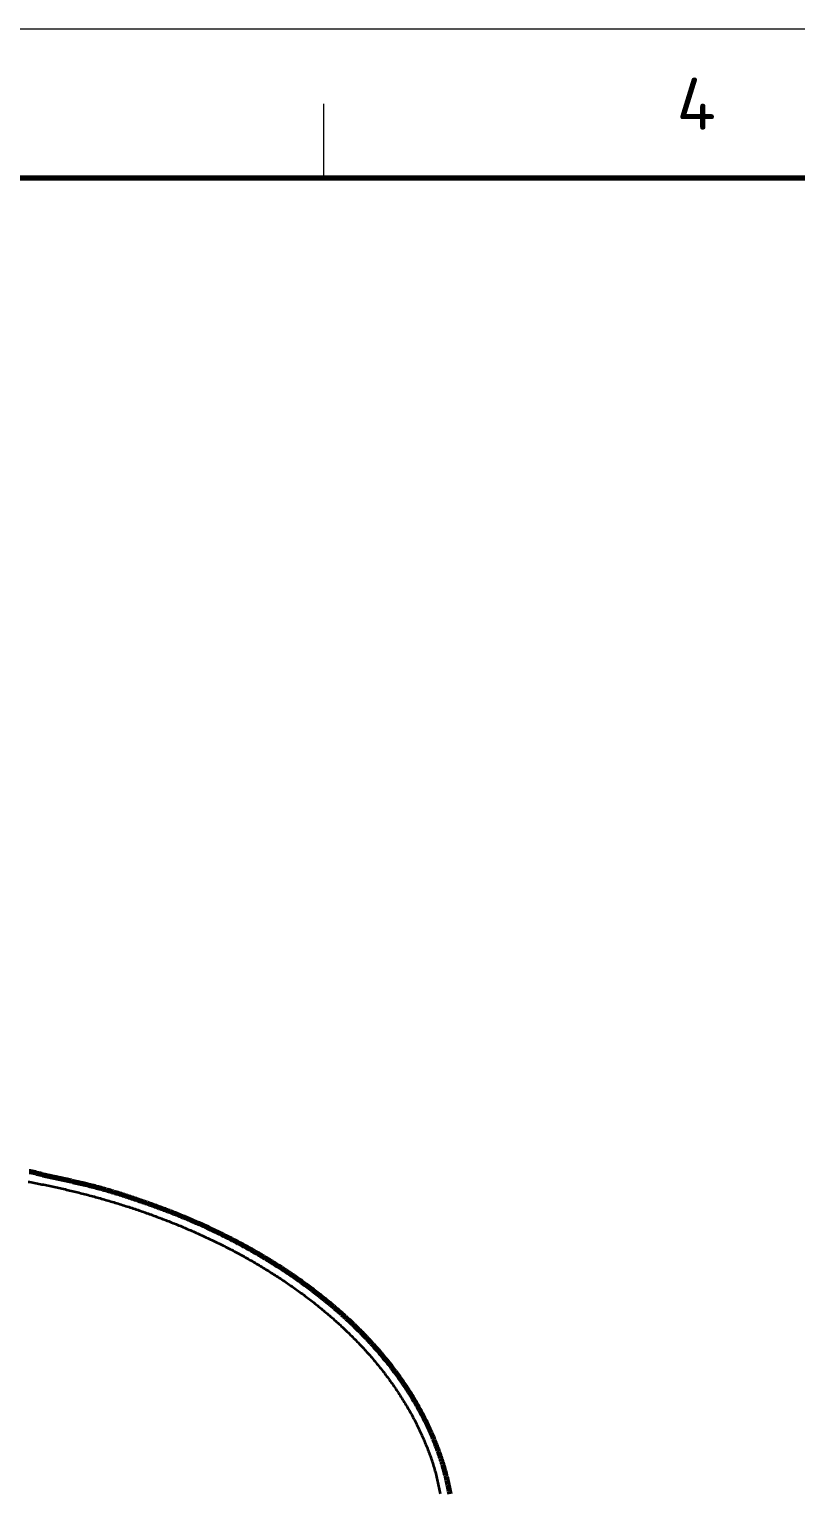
# Model space of a CAD drawing. Header units: millimetres. Extents: x 0 to 594, y 0 to 420.
# Drawn here: x 127.2 to 178.7, y 321.7 to 420 of the extents above; entities that cross this region are included whole.
import ezdxf
from ezdxf.enums import TextEntityAlignment as Align

# ---------------------------------------------------------------- set-up
doc = ezdxf.new("R2010")
doc.units = ezdxf.units.MM
doc.linetypes.add('IRAM-E-TRAZOS', pattern=[5, 4, -1])
for name, color, linetype, lineweight in [('01-VISIBLE', 7, 'CONTINUOUS', 70), ('02-OCULTA', 4, 'IRAM-E-TRAZOS', 35), ('06-TEXTO', 7, 'CONTINUOUS', 25), ('07-RECUADRO', 7, 'CONTINUOUS', 70), ('08-FINA', 5, 'CONTINUOUS', 18)]:
    doc.layers.add(name, color=color, linetype=linetype, lineweight=lineweight)
doc.styles.add('ISO3098', font='isocpeur.ttf')

msp = doc.modelspace()

# ---------------------------------------------------------------- linework, layer by layer
at = {"layer": '01-VISIBLE'}
msp.add_lwpolyline([(155.479, 321.593), (155.459, 321.699), (155.439, 321.805), (155.418, 321.912), (155.397, 322.017), (155.374, 322.123), (155.351, 322.229), (155.328, 322.335), (155.304, 322.44), (155.279, 322.545), (155.254, 322.65), (155.227, 322.755), (155.201, 322.86), (155.173, 322.964), (155.145, 323.069), (155.117, 323.173), (155.087, 323.277), (155.058, 323.381), (155.027, 323.485), (154.996, 323.588), (154.964, 323.692), (154.932, 323.795), (154.899, 323.898), (154.865, 324.001), (154.831, 324.103), (154.796, 324.205), (154.761, 324.308), (154.724, 324.41), (154.688, 324.511), (154.651, 324.613), (154.613, 324.714), (154.574, 324.815), (154.535, 324.916), (154.496, 325.017), (154.456, 325.117), (154.415, 325.217), (154.374, 325.317), (154.332, 325.417), (154.29, 325.516), (154.247, 325.615), (154.203, 325.714), (154.159, 325.813), (154.115, 325.912), (154.07, 326.01), (154.024, 326.108), (153.978, 326.206), (153.931, 326.303), (153.884, 326.4), (153.836, 326.497), (153.788, 326.594), (153.739, 326.691), (153.689, 326.787), (153.64, 326.883), (153.589, 326.978), (153.538, 327.074), (153.487, 327.169), (153.435, 327.264), (153.383, 327.358), (153.33, 327.453), (153.277, 327.547), (153.223, 327.64), (153.168, 327.734), (153.114, 327.827), (153.058, 327.92), (153.003, 328.013), (152.947, 328.105), (152.89, 328.197), (152.833, 328.289), (152.775, 328.381), (152.717, 328.472), (152.659, 328.563), (152.6, 328.653), (152.541, 328.744), (152.481, 328.834), (152.421, 328.924), (152.36, 329.013), (152.299, 329.102), (152.237, 329.191), (152.176, 329.28), (152.113, 329.368), (152.05, 329.456), (151.987, 329.544), (151.924, 329.632), (151.86, 329.719), (151.795, 329.806), (151.731, 329.892), (151.666, 329.978), (151.6, 330.064), (151.534, 330.15), (151.468, 330.236), (151.401, 330.321), (151.334, 330.405), (151.267, 330.49), (151.199, 330.574), (151.13, 330.658), (151.062, 330.742), (150.993, 330.825), (150.924, 330.908), (150.854, 330.991), (150.784, 331.073), (150.714, 331.155), (150.643, 331.237), (150.572, 331.318), (150.501, 331.4), (150.429, 331.48), (150.357, 331.561), (150.284, 331.641), (150.212, 331.721), (150.139, 331.801), (150.065, 331.881), (149.992, 331.96), (149.918, 332.038), (149.843, 332.117), (149.769, 332.195), (149.694, 332.273), (149.618, 332.351), (149.543, 332.428), (149.467, 332.505), (149.391, 332.582), (149.314, 332.658), (149.238, 332.734), (149.16, 332.81), (149.083, 332.886), (149.005, 332.961), (148.927, 333.036), (148.849, 333.11), (148.771, 333.185), (148.692, 333.259), (148.613, 333.332), (148.534, 333.406), (148.454, 333.479), (148.374, 333.552), (148.294, 333.624), (148.214, 333.697), (148.133, 333.769), (148.052, 333.84), (147.971, 333.912), (147.889, 333.983), (147.808, 334.054), (147.726, 334.124), (147.643, 334.194), (147.561, 334.264), (147.478, 334.334), (147.395, 334.403), (147.312, 334.472), (147.229, 334.541), (147.145, 334.61), (147.061, 334.678), (146.977, 334.746), (146.893, 334.813), (146.808, 334.881), (146.723, 334.948), (146.638, 335.015), (146.553, 335.081), (146.468, 335.147), (146.382, 335.213), (146.296, 335.279), (146.21, 335.344), (146.123, 335.409), (146.037, 335.474), (145.95, 335.539), (145.863, 335.603), (145.776, 335.667), (145.689, 335.73), (145.601, 335.794), (145.513, 335.857), (145.425, 335.92), (145.337, 335.982), (145.249, 336.044), (145.16, 336.106), (145.071, 336.168), (144.982, 336.23), (144.893, 336.291), (144.804, 336.352), (144.714, 336.412), (144.625, 336.473), (144.535, 336.533), (144.445, 336.592), (144.354, 336.652), (144.264, 336.711), (144.173, 336.77), (144.083, 336.829), (143.992, 336.887), (143.9, 336.945), (143.809, 337.003), (143.718, 337.061), (143.626, 337.118), (143.534, 337.175), (143.442, 337.232), (143.35, 337.289), (143.258, 337.345), (143.165, 337.401), (143.073, 337.457), (142.98, 337.512), (142.887, 337.568), (142.794, 337.623), (142.701, 337.677), (142.607, 337.732), (142.514, 337.786), (142.42, 337.84), (142.326, 337.893), (142.232, 337.947), (142.138, 338), (142.043, 338.053), (141.949, 338.105), (141.854, 338.158), (141.76, 338.21), (141.665, 338.261), (141.57, 338.313), (141.475, 338.364), (141.379, 338.415), (141.284, 338.466), (141.188, 338.517), (141.093, 338.567), (140.997, 338.617), (140.901, 338.667), (140.805, 338.716), (140.708, 338.766), (140.612, 338.815), (140.516, 338.864), (140.419, 338.912), (140.322, 338.96), (140.225, 339.008), (140.129, 339.056), (140.031, 339.104), (139.934, 339.151), (139.837, 339.198), (139.74, 339.245), (139.642, 339.292), (139.544, 339.338), (139.447, 339.384), (139.349, 339.43), (139.251, 339.476), (139.153, 339.521), (139.054, 339.567), (138.956, 339.611), (138.858, 339.656), (138.759, 339.701), (138.66, 339.745), (138.562, 339.789), (138.463, 339.832), (138.364, 339.876), (138.264, 339.919), (138.165, 339.962), (138.066, 340.005), (137.966, 340.047), (137.867, 340.089), (137.767, 340.131), (137.667, 340.173), (137.568, 340.214), (137.468, 340.255), (137.367, 340.296), (137.267, 340.337), (137.167, 340.377), (137.067, 340.417), (136.966, 340.457), (136.865, 340.496), (136.765, 340.536), (136.664, 340.575), (136.563, 340.614), (136.462, 340.652), (136.361, 340.691), (136.26, 340.729), (136.159, 340.767), (136.057, 340.805), (135.956, 340.842), (135.854, 340.879), (135.753, 340.916), (135.651, 340.953), (135.55, 340.99), (135.448, 341.027), (135.346, 341.063), (135.244, 341.099), (135.142, 341.135), (135.04, 341.171), (134.938, 341.206), (134.836, 341.242), (134.734, 341.277), (134.631, 341.312), (134.529, 341.347), (134.427, 341.382), (134.324, 341.416), (134.222, 341.451), (134.119, 341.485), (134.017, 341.519), (133.914, 341.553), (133.811, 341.587), (133.709, 341.621), (133.606, 341.654), (133.503, 341.687), (133.4, 341.72), (133.297, 341.752), (133.194, 341.785), (133.09, 341.817), (132.987, 341.849), (132.883, 341.88), (132.78, 341.911), (132.676, 341.942), (132.573, 341.972), (132.469, 342.003), (132.365, 342.032), (132.261, 342.062), (132.157, 342.091), (132.053, 342.12), (131.948, 342.148), (131.844, 342.177), (131.739, 342.204), (131.635, 342.232), (131.53, 342.259), (131.425, 342.286), (131.321, 342.312), (131.216, 342.339), (131.111, 342.365), (131.006, 342.39), (130.901, 342.416), (130.795, 342.441), (130.69, 342.466), (130.585, 342.49), (130.48, 342.515), (130.374, 342.539), (130.269, 342.563), (130.164, 342.587), (130.058, 342.611), (129.953, 342.635), (129.847, 342.658), (129.742, 342.682), (129.636, 342.705), (129.531, 342.729), (129.425, 342.752), (129.319, 342.775), (129.214, 342.799), (129.108, 342.822), (129.003, 342.845), (128.897, 342.868), (128.791, 342.892), (128.686, 342.915), (128.58, 342.939), (128.475, 342.962), (128.369, 342.986), (128.264, 343.01), (128.159, 343.035), (128.054, 343.06), (127.949, 343.086), (127.844, 343.114), (127.74, 343.144), (127.636, 343.172), (127.531, 343.198), (127.425, 343.22), (127.319, 343.241), (127.213, 343.26)], dxfattribs=at)
at = {"layer": '02-OCULTA'}
msp.add_lwpolyline([(127.149, 342.588), (127.252, 342.569), (127.356, 342.55), (127.46, 342.53), (127.564, 342.51), (127.668, 342.491), (127.771, 342.47), (127.875, 342.45), (127.979, 342.43), (128.082, 342.409), (128.186, 342.388), (128.289, 342.367), (128.393, 342.346), (128.496, 342.324), (128.599, 342.302), (128.703, 342.28), (128.806, 342.258), (128.909, 342.236), (129.012, 342.213), (129.116, 342.191), (129.219, 342.168), (129.322, 342.145), (129.425, 342.121), (129.528, 342.098), (129.631, 342.074), (129.734, 342.05), (129.836, 342.026), (129.939, 342.001), (130.042, 341.977), (130.145, 341.952), (130.247, 341.927), (130.35, 341.902), (130.452, 341.877), (130.555, 341.851), (130.657, 341.825), (130.76, 341.799), (130.862, 341.773), (130.964, 341.747), (131.066, 341.72), (131.169, 341.693), (131.271, 341.666), (131.373, 341.639), (131.475, 341.611), (131.577, 341.584), (131.679, 341.556), (131.78, 341.528), (131.882, 341.499), (131.984, 341.471), (132.086, 341.442), (132.187, 341.413), (132.289, 341.384), (132.39, 341.355), (132.492, 341.325), (132.593, 341.296), (132.694, 341.266), (132.795, 341.235), (132.897, 341.205), (132.998, 341.174), (133.099, 341.144), (133.2, 341.112), (133.301, 341.081), (133.401, 341.05), (133.502, 341.018), (133.603, 340.986), (133.704, 340.954), (133.804, 340.922), (133.905, 340.889), (134.005, 340.856), (134.105, 340.823), (134.206, 340.79), (134.306, 340.757), (134.406, 340.723), (134.506, 340.689), (134.606, 340.655), (134.706, 340.621), (134.806, 340.586), (134.906, 340.552), (135.005, 340.517), (135.105, 340.482), (135.204, 340.446), (135.304, 340.411), (135.403, 340.375), (135.502, 340.339), (135.602, 340.302), (135.701, 340.266), (135.8, 340.229), (135.899, 340.192), (135.998, 340.155), (136.096, 340.118), (136.195, 340.08), (136.294, 340.042), (136.392, 340.004), (136.491, 339.966), (136.589, 339.927), (136.687, 339.889), (136.786, 339.85), (136.884, 339.811), (136.982, 339.771), (137.08, 339.732), (137.177, 339.692), (137.275, 339.652), (137.373, 339.611), (137.47, 339.571), (137.568, 339.53), (137.665, 339.489), (137.762, 339.448), (137.859, 339.406), (137.956, 339.364), (138.053, 339.322), (138.15, 339.28), (138.247, 339.238), (138.344, 339.195), (138.44, 339.152), (138.537, 339.109), (138.633, 339.066), (138.729, 339.022), (138.825, 338.978), (138.921, 338.934), (139.017, 338.89), (139.113, 338.845), (139.209, 338.801), (139.304, 338.756), (139.4, 338.71), (139.495, 338.665), (139.59, 338.619), (139.685, 338.573), (139.78, 338.527), (139.875, 338.481), (139.97, 338.434), (140.064, 338.387), (140.159, 338.34), (140.253, 338.292), (140.348, 338.245), (140.442, 338.197), (140.536, 338.149), (140.63, 338.1), (140.723, 338.052), (140.817, 338.003), (140.911, 337.954), (141.004, 337.904), (141.097, 337.855), (141.19, 337.805), (141.283, 337.755), (141.376, 337.704), (141.469, 337.654), (141.561, 337.603), (141.654, 337.551), (141.746, 337.5), (141.838, 337.448), (141.93, 337.397), (142.022, 337.344), (142.114, 337.292), (142.205, 337.239), (142.297, 337.187), (142.388, 337.133), (142.479, 337.08), (142.57, 337.026), (142.661, 336.972), (142.752, 336.918), (142.842, 336.864), (142.933, 336.809), (143.023, 336.754), (143.113, 336.699), (143.203, 336.643), (143.293, 336.588), (143.382, 336.532), (143.472, 336.475), (143.561, 336.419), (143.65, 336.362), (143.739, 336.305), (143.827, 336.248), (143.916, 336.19), (144.004, 336.132), (144.093, 336.074), (144.181, 336.016), (144.269, 335.957), (144.356, 335.898), (144.444, 335.839), (144.531, 335.78), (144.618, 335.72), (144.705, 335.66), (144.792, 335.6), (144.879, 335.539), (144.965, 335.479), (145.051, 335.418), (145.137, 335.356), (145.223, 335.295), (145.309, 335.233), (145.394, 335.171), (145.479, 335.108), (145.564, 335.046), (145.649, 334.983), (145.734, 334.919), (145.818, 334.856), (145.902, 334.792), (145.986, 334.728), (146.07, 334.664), (146.154, 334.599), (146.237, 334.534), (146.32, 334.469), (146.403, 334.404), (146.486, 334.338), (146.568, 334.272), (146.65, 334.205), (146.732, 334.139), (146.814, 334.072), (146.896, 334.005), (146.977, 333.937), (147.058, 333.87), (147.139, 333.802), (147.219, 333.734), (147.3, 333.665), (147.38, 333.596), (147.46, 333.527), (147.539, 333.458), (147.619, 333.388), (147.698, 333.318), (147.777, 333.248), (147.855, 333.177), (147.934, 333.106), (148.012, 333.035), (148.09, 332.964), (148.167, 332.892), (148.245, 332.82), (148.322, 332.748), (148.398, 332.675), (148.475, 332.602), (148.551, 332.529), (148.627, 332.456), (148.703, 332.382), (148.778, 332.308), (148.853, 332.234), (148.928, 332.159), (149.002, 332.084), (149.076, 332.009), (149.15, 331.933), (149.224, 331.858), (149.297, 331.782), (149.37, 331.705), (149.443, 331.629), (149.515, 331.552), (149.587, 331.474), (149.659, 331.397), (149.73, 331.319), (149.801, 331.241), (149.872, 331.162), (149.943, 331.084), (150.013, 331.005), (150.083, 330.925), (150.152, 330.846), (150.221, 330.766), (150.29, 330.686), (150.358, 330.605), (150.426, 330.524), (150.494, 330.443), (150.561, 330.362), (150.628, 330.28), (150.695, 330.198), (150.761, 330.116), (150.827, 330.033), (150.893, 329.951), (150.958, 329.867), (151.022, 329.784), (151.087, 329.7), (151.151, 329.616), (151.215, 329.532), (151.278, 329.447), (151.341, 329.363), (151.403, 329.277), (151.465, 329.192), (151.527, 329.106), (151.588, 329.02), (151.649, 328.934), (151.71, 328.847), (151.77, 328.761), (151.83, 328.673), (151.889, 328.586), (151.948, 328.498), (152.006, 328.41), (152.064, 328.322), (152.122, 328.233), (152.179, 328.145), (152.236, 328.055), (152.292, 327.966), (152.348, 327.876), (152.403, 327.786), (152.458, 327.696), (152.512, 327.605), (152.566, 327.515), (152.619, 327.423), (152.672, 327.332), (152.725, 327.24), (152.777, 327.148), (152.828, 327.056), (152.879, 326.964), (152.929, 326.871), (152.979, 326.778), (153.029, 326.684), (153.078, 326.591), (153.126, 326.497), (153.174, 326.402), (153.221, 326.308), (153.268, 326.213), (153.314, 326.119), (153.36, 326.023), (153.406, 325.928), (153.451, 325.832), (153.495, 325.737), (153.539, 325.641), (153.583, 325.544), (153.625, 325.448), (153.668, 325.351), (153.71, 325.254), (153.751, 325.157), (153.793, 325.06), (153.833, 324.962), (153.873, 324.864), (153.913, 324.766), (153.952, 324.668), (153.99, 324.57), (154.028, 324.471), (154.065, 324.372), (154.102, 324.273), (154.138, 324.174), (154.174, 324.075), (154.208, 323.975), (154.242, 323.875), (154.276, 323.775), (154.308, 323.674), (154.34, 323.573), (154.371, 323.473), (154.402, 323.371), (154.431, 323.27), (154.46, 323.168), (154.488, 323.066), (154.515, 322.964), (154.542, 322.862), (154.567, 322.76), (154.592, 322.657), (154.617, 322.554), (154.64, 322.451), (154.663, 322.348), (154.686, 322.245), (154.708, 322.142), (154.729, 322.038), (154.75, 321.935), (154.771, 321.831), (154.791, 321.727), (154.81, 321.624)], dxfattribs=at)
at = {"layer": '07-RECUADRO'}
msp.add_lwpolyline([(25, 10), (584, 10), (584, 410), (25, 410)], close=True, dxfattribs=at)
at = {"layer": '08-FINA'}
msp.add_line((147, 410), (147, 415), dxfattribs=at)
msp.add_lwpolyline([(0, 0), (594, 0), (594, 420), (0, 420)], close=True, dxfattribs=at)

# ---------------------------------------------------------------- texts
at = {"layer": '06-TEXTO', "style": 'ISO3098'}
msp.add_text('4', height=3.5, dxfattribs=at).set_placement((172, 415), align=Align.MIDDLE_CENTER)

doc.saveas('drawing.dxf')
